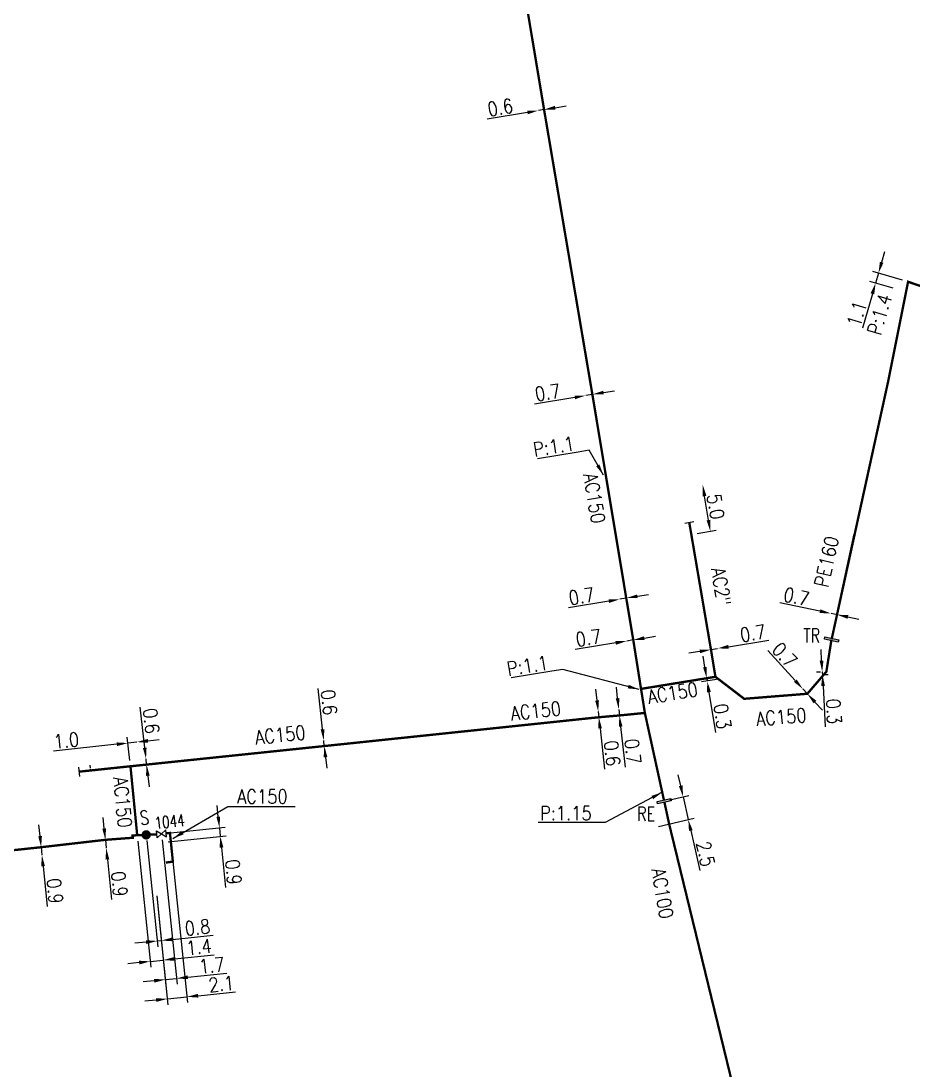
# Model space of a CAD drawing. Header units: millimetres. Extents: x 101000 to 102000, y 121011 to 122007.
# Drawn here: x 101468.6 to 101563.9, y 121578.5 to 121690.6 of the extents above; entities that cross this region are included whole.
import ezdxf
from ezdxf.enums import TextEntityAlignment as Align

# ---------------------------------------------------------------- set-up
doc = ezdxf.new("R2010")
doc.units = ezdxf.units.MM
doc.header["$PDMODE"] = 34
for name, pattern in [('CENTER', [50.8, 31.75, -6.35, 6.35, -6.35]), ('L_25_AP', [2000, 1000, 1000]), ('L_25_PE', [2000, 1000, 1000])]:
    doc.linetypes.add(name, pattern=pattern)
doc.layers.get('0').update_dxf_attribs({"linetype": 'CONTINUOUS'})
doc.layers.get('Defpoints').update_dxf_attribs({"linetype": 'CONTINUOUS'})
for name, color, linetype in [('L_150', 1, 'CONTINUOUS'), ('L_300', 7, 'CONTINUOUS'), ('L_340', 7, 'CONTINUOUS')]:
    doc.layers.add(name, color=color, linetype=linetype)
doc.styles.add('G_ROMANS', font='ROMANS.SHX', dxfattribs={"width": 0.75})
doc.styles.get("Standard").update_dxf_attribs({"font": 'romans.shx', "width": 0.85})
doc.dimstyles.get("Standard").update_dxf_attribs({"dimtxt": 1.5, "dimasz": 1.2, "dimexe": 0.625, "dimexo": 0.625, "dimgap": 0.25, "dimtad": 1, "dimdec": 1, "dimzin": 0, "dimdsep": 46, "dimtxsty": 'Standard', "dimcen": -0.5, "dimadec": 0, "dimazin": 0, "dimtfac": 1, "dimtdec": 1, "dimtmove": 0, "dimatfit": 3, "dimfxl": 0, "dimtolj": 1, "dimtzin": 0, "dimarcsym": 0})

# ---------------------------------------------------------------- blocks, each defined once
blk = doc.blocks.new('*D66')
at = {"layer": 'Defpoints', "color": 0, "linetype": 'Continuous', "transparency": 16777216}
for p in [(101563.35, 121662.71), (101559.88, 121662.57), (101562.35, 121661.85)]:
    blk.add_point(p, dxfattribs=at)
at = {"layer": 'L_150', "color": 0, "linetype": 'Continuous', "lineweight": -2, "transparency": 16777216}
for p, q in [((101560.53, 121664.79), (101560.87, 121665.94)), ((101562.75, 121662.88), (101559.6, 121663.81)), ((101561.75, 121662.03), (101559.28, 121662.75)), ((101560.19, 121663.63), (101559.88, 121662.57)), ((101559.55, 121661.42), (101558.47, 121657.75))]:
    blk.add_line(p, q, dxfattribs=at)
at = {"layer": 'L_150', "color": 0, "linetype": 'Continuous', "transparency": 16777216}
for points in [[(101560.34, 121664.84), (101560.72, 121664.73), (101560.19, 121663.63)], [(101559.35, 121661.48), (101559.74, 121661.37), (101559.88, 121662.57)]]:
    blk.add_solid(points, dxfattribs=at)
at = {"layer": 'L_150', "color": 0, "linetype": 'Continuous', "transparency": 16777216, "insert": (101557.88, 121659.29), "char_height": 1.5, "attachment_point": 5, "rotation": 73.6489}
blk.add_mtext('\\A1;1.1', dxfattribs=at)
blk = doc.blocks.new('*D67')
at = {"layer": 'Defpoints', "color": 0, "linetype": 'Continuous', "transparency": 16777216}
for p in [(101555.12, 121627.26), (101555.76, 121627.13), (101555.76, 121627.13)]:
    blk.add_point(p, dxfattribs=at)
at = {"layer": 'L_150', "color": 0, "linetype": 'Continuous', "lineweight": -2, "transparency": 16777216}
for p, q in [((101553.94, 121627.51), (101549.66, 121628.4)), ((101555.76, 121627.13), (101555.12, 121627.26)), ((101556.93, 121626.89), (101558.1, 121626.64))]:
    blk.add_line(p, q, dxfattribs=at)
at = {"layer": 'L_150', "color": 0, "linetype": 'Continuous', "transparency": 16777216}
for points in [[(101553.98, 121627.7), (101553.9, 121627.31), (101555.12, 121627.26)], [(101556.97, 121627.08), (101556.89, 121626.69), (101555.76, 121627.13)]]:
    blk.add_solid(points, dxfattribs=at)
at = {"layer": 'L_150', "color": 0, "linetype": 'Continuous', "transparency": 16777216, "insert": (101551.42, 121629.06), "char_height": 1.5, "attachment_point": 5, "rotation": 348.234}
blk.add_mtext('\\A1;0.7', dxfattribs=at)
blk = doc.blocks.new('L_340_19')
at = {"linetype": 'Continuous'}
blk.add_hatch(color=0, dxfattribs=at).paths.add_polyline_path([(0.125, 0.75), (-0.125, 0.75), (-0.125, -0.75), (0.125, -0.75)])
at = {"color": 0, "linetype": 'Continuous'}
blk.add_lwpolyline([(-0.125, 0.75), (0.125, 0.75), (0.125, -0.75), (-0.125, -0.75)], close=True, dxfattribs=at)
at = {"color": 0, "linetype": 'Continuous', "width": 0.75}
for tag, height, flags, p in [('TR', 1.5, 8, (0, 3)), ('DEF_LEG', 1.2, 3, (0, -5)), ('DEF_COUP', 1.2, 3, (0, -7.5)), ('DEF_TYPE', 1.2, 3, (0, -10))]:
    blk.add_attdef(tag, text='', height=height, dxfattribs=dict(at, flags=flags)).set_placement(p, align=Align.MIDDLE)
blk = doc.blocks.new('*D200')
at = {"layer": 'Defpoints', "color": 0, "linetype": 'Continuous', "transparency": 16777216}
for p in [(101523.87, 121681.01), (101523.87, 121681.01), (101524.46, 121681.11)]:
    blk.add_point(p, dxfattribs=at)
at = {"layer": 'L_150', "color": 0, "linetype": 'Continuous', "lineweight": -2, "transparency": 16777216}
for p, q in [((101524.36, 121681.73), (101524.36, 121681.73)), ((101522.69, 121680.81), (101518.38, 121680.07)), ((101523.77, 121681.63), (101523.77, 121681.63)), ((101524.46, 121681.11), (101523.87, 121681.01)), ((101525.65, 121681.31), (101526.83, 121681.51))]:
    blk.add_line(p, q, dxfattribs=at)
at = {"layer": 'L_150', "color": 0, "linetype": 'Continuous', "transparency": 16777216}
for points in [[(101522.66, 121681), (101522.72, 121680.61), (101523.87, 121681.01)], [(101525.61, 121681.51), (101525.68, 121681.11), (101524.46, 121681.11)]]:
    blk.add_solid(points, dxfattribs=at)
at = {"layer": 'L_150', "color": 0, "linetype": 'Continuous', "transparency": 16777216, "insert": (101519.78, 121681.33), "char_height": 1.5, "attachment_point": 5, "rotation": 9.6652}
blk.add_mtext('\\A1;0.6', dxfattribs=at)
blk = doc.blocks.new('*D201')
at = {"layer": 'Defpoints', "color": 0, "linetype": 'Continuous', "transparency": 16777216}
for p in [(101528.93, 121650.55), (101528.93, 121650.55), (101529.62, 121650.67)]:
    blk.add_point(p, dxfattribs=at)
at = {"layer": 'L_150', "color": 0, "linetype": 'Continuous', "lineweight": -2, "transparency": 16777216}
for p, q in [((101527.75, 121650.35), (101523.44, 121649.64)), ((101528.83, 121651.17), (101528.83, 121651.17)), ((101529.62, 121650.67), (101528.93, 121650.55)), ((101529.52, 121651.28), (101529.52, 121651.28)), ((101530.81, 121650.86), (101531.99, 121651.06))]:
    blk.add_line(p, q, dxfattribs=at)
at = {"layer": 'L_150', "color": 0, "linetype": 'Continuous', "transparency": 16777216}
for points in [[(101527.72, 121650.55), (101527.78, 121650.16), (101528.93, 121650.55)], [(101530.78, 121651.06), (101530.84, 121650.67), (101529.62, 121650.67)]]:
    blk.add_solid(points, dxfattribs=at)
at = {"layer": 'L_150', "color": 0, "linetype": 'Continuous', "transparency": 16777216, "insert": (101524.84, 121650.88), "char_height": 1.5, "attachment_point": 5, "rotation": 9.4628}
blk.add_mtext('\\A1;0.7', dxfattribs=at)
blk = doc.blocks.new('*D202')
at = {"layer": 'Defpoints', "color": 0, "linetype": 'Continuous', "transparency": 16777216}
for p in [(101532.44, 121617.01), (101532.44, 121617.01), (101532.51, 121616.36)]:
    blk.add_point(p, dxfattribs=at)
at = {"layer": 'L_150', "color": 0, "linetype": 'Continuous', "lineweight": -2, "transparency": 16777216}
for p, q in [((101532.32, 121618.2), (101532.19, 121619.39)), ((101532.44, 121617.01), (101532.51, 121616.36)), ((101532.64, 121615.17), (101533.12, 121610.82))]:
    blk.add_line(p, q, dxfattribs=at)
at = {"layer": 'L_150', "color": 0, "linetype": 'Continuous', "transparency": 16777216}
for points in [[(101532.51, 121618.22), (101532.12, 121618.18), (101532.44, 121617.01)], [(101532.84, 121615.19), (101532.45, 121615.15), (101532.51, 121616.36)]]:
    blk.add_solid(points, dxfattribs=at)
at = {"layer": 'L_150', "color": 0, "linetype": 'Continuous', "transparency": 16777216, "insert": (101533.94, 121612.51), "char_height": 1.5, "attachment_point": 5, "rotation": 276.1876}
blk.add_mtext('\\A1;0.7', dxfattribs=at)
blk = doc.blocks.new('*D203')
at = {"layer": 'Defpoints', "color": 0, "linetype": 'Continuous', "transparency": 16777216}
for p in [(101542.77, 121620.49), (101543.51, 121620.3), (101541.89, 121620.04)]:
    blk.add_point(p, dxfattribs=at)
at = {"layer": 'L_150', "color": 0, "linetype": 'Continuous', "lineweight": -2, "transparency": 16777216}
for p, q in [((101541.65, 121621.52), (101541.45, 121622.7)), ((101542.15, 121620.39), (101541.22, 121620.23)), ((101542.89, 121620.2), (101541.27, 121619.94)), ((101541.84, 121620.34), (101541.89, 121620.04)), ((101542.08, 121618.85), (101542.78, 121614.54))]:
    blk.add_line(p, q, dxfattribs=at)
at = {"layer": 'L_150', "color": 0, "linetype": 'Continuous', "transparency": 16777216}
for points in [[(101541.84, 121621.55), (101541.45, 121621.49), (101541.84, 121620.34)], [(101542.28, 121618.89), (101541.88, 121618.82), (101541.89, 121620.04)]]:
    blk.add_solid(points, dxfattribs=at)
at = {"layer": 'L_150', "color": 0, "linetype": 'Continuous', "transparency": 16777216, "insert": (101543.51, 121616.26), "char_height": 1.5, "attachment_point": 5, "rotation": 279.2148}
blk.add_mtext('\\A1;0.3', dxfattribs=at)
blk = doc.blocks.new('*D204')
at = {"layer": 'Defpoints', "color": 0, "linetype": 'Continuous', "transparency": 16777216}
for p in [(101552.11, 121619.19), (101552.11, 121619.19), (101552.59, 121618.68)]:
    blk.add_point(p, dxfattribs=at)
at = {"layer": 'L_150', "color": 0, "linetype": 'Continuous', "lineweight": -2, "transparency": 16777216}
for p, q in [((101551.3, 121620.08), (101548.35, 121623.3)), ((101552.59, 121618.68), (101552.11, 121619.19)), ((101553.4, 121617.79), (101554.21, 121616.91))]:
    blk.add_line(p, q, dxfattribs=at)
at = {"layer": 'L_150', "color": 0, "linetype": 'Continuous', "transparency": 16777216}
for points in [[(101551.45, 121620.21), (101551.16, 121619.94), (101552.11, 121619.19)], [(101553.55, 121617.93), (101553.25, 121617.66), (101552.59, 121618.68)]]:
    blk.add_solid(points, dxfattribs=at)
at = {"layer": 'L_150', "color": 0, "linetype": 'Continuous', "transparency": 16777216, "insert": (101550.16, 121622.81), "char_height": 1.5, "attachment_point": 5, "rotation": 312.4914}
blk.add_mtext('\\A1;0.7', dxfattribs=at)
blk = doc.blocks.new('*D205')
at = {"layer": 'Defpoints', "color": 0, "linetype": 'Continuous', "transparency": 16777216}
for p in [(101542.98, 121623.52), (101542.98, 121623.52), (101542.29, 121623.4)]:
    blk.add_point(p, dxfattribs=at)
at = {"layer": 'L_150', "color": 0, "linetype": 'Continuous', "lineweight": -2, "transparency": 16777216}
for p, q in [((101542.29, 121623.4), (101542.98, 121623.52)), ((101544.17, 121623.71), (101548.48, 121624.41)), ((101541.11, 121623.21), (101539.92, 121623.02))]:
    blk.add_line(p, q, dxfattribs=at)
at = {"layer": 'L_150', "color": 0, "linetype": 'Continuous', "transparency": 16777216}
for points in [[(101541.08, 121623.41), (101541.14, 121623.01), (101542.29, 121623.4)], [(101544.14, 121623.91), (101544.2, 121623.51), (101542.98, 121623.52)]]:
    blk.add_solid(points, dxfattribs=at)
at = {"layer": 'L_150', "color": 0, "linetype": 'Continuous', "transparency": 16777216, "insert": (101546.76, 121625.14), "char_height": 1.5, "attachment_point": 5, "rotation": 9.2148}
blk.add_mtext('\\A1;0.7', dxfattribs=at)
blk = doc.blocks.new('*D206')
at = {"layer": 'Defpoints', "color": 0, "linetype": 'Continuous', "transparency": 16777216}
for p in [(101541.42, 121640.99), (101541.42, 121640.99), (101540.19, 121635.72)]:
    blk.add_point(p, dxfattribs=at)
at = {"layer": 'L_340', "color": 0, "linetype": 'Continuous', "lineweight": -2, "transparency": 16777216}
for p, q in [((101540.8, 121640.89), (101540.8, 121640.89)), ((101542.03, 121637.23), (101541.61, 121639.8)), ((101540.8, 121635.82), (101542.84, 121636.15))]:
    blk.add_line(p, q, dxfattribs=at)
at = {"layer": 'L_340', "color": 0, "linetype": 'Continuous', "transparency": 16777216}
for points in [[(101541.81, 121639.84), (101541.41, 121639.77), (101541.42, 121640.99)], [(101542.22, 121637.27), (101541.83, 121637.2), (101542.22, 121636.05)]]:
    blk.add_solid(points, dxfattribs=at)
at = {"layer": 'L_340', "color": 0, "linetype": 'Continuous', "transparency": 16777216, "insert": (101542.8, 121638.68), "char_height": 1.5, "attachment_point": 5, "rotation": 279.2283}
blk.add_mtext('\\A1;5.0', dxfattribs=at)
blk = doc.blocks.new('L_340_07')
at = {"color": 0, "linetype": 'Continuous', "const_width": 0.25, "flags": 128}
blk.add_lwpolyline([(0, 0), (1.25, 0)], dxfattribs=at)
at = {"color": 0, "linetype": 'Continuous', "flags": 128}
blk.add_lwpolyline([(1.25, -0.5), (1.25, 0.5)], dxfattribs=at)
at = {"color": 0, "linetype": 'Continuous', "style": 'G_ROMANS', "width": 0.75, "flags": 3}
for tag, p in [('DEF_LEG', (0.72, -3.47)), ('DEF_COUP', (0.72, -5.97)), ('DEF_TYPE', (0.72, -8.47))]:
    blk.add_attdef(tag, text='', height=1.2, dxfattribs=at).set_placement(p, align=Align.MIDDLE)
blk = doc.blocks.new('*D207')
at = {"layer": 'Defpoints', "color": 0, "linetype": 'Continuous', "transparency": 16777216}
for p in [(101532.55, 121628.78), (101532.55, 121628.78), (101533.24, 121628.9)]:
    blk.add_point(p, dxfattribs=at)
at = {"layer": 'L_150', "color": 0, "linetype": 'Continuous', "lineweight": -2, "transparency": 16777216}
for p, q in [((101534.43, 121629.1), (101535.61, 121629.29)), ((101531.37, 121628.58), (101527.06, 121627.86)), ((101533.24, 121628.9), (101532.55, 121628.78))]:
    blk.add_line(p, q, dxfattribs=at)
at = {"layer": 'L_150', "color": 0, "linetype": 'Continuous', "transparency": 16777216}
for points in [[(101534.39, 121629.29), (101534.46, 121628.9), (101533.24, 121628.9)], [(101531.34, 121628.78), (101531.4, 121628.38), (101532.55, 121628.78)]]:
    blk.add_solid(points, dxfattribs=at)
at = {"layer": 'L_150', "color": 0, "linetype": 'Continuous', "transparency": 16777216, "insert": (101528.46, 121629.11), "char_height": 1.5, "attachment_point": 5, "rotation": 9.5454}
blk.add_mtext('\\A1;0.7', dxfattribs=at)
blk = doc.blocks.new('*D208')
at = {"layer": 'Defpoints', "color": 0, "linetype": 'Continuous', "transparency": 16777216}
for p in [(101537.29, 121607.21), (101536.07, 121604.38), (101539.87, 121605.23)]:
    blk.add_point(p, dxfattribs=at)
at = {"layer": 'L_340', "color": 0, "linetype": 'Continuous', "lineweight": -2, "transparency": 16777216}
for p, q in [((101539.06, 121608.84), (101538.8, 121610.01)), ((101537.9, 121607.35), (101539.93, 121607.81)), ((101539.32, 121607.67), (101539.87, 121605.23)), ((101536.68, 121604.51), (101540.48, 121605.37)), ((101540.14, 121604.06), (101541.1, 121599.8))]:
    blk.add_line(p, q, dxfattribs=at)
at = {"layer": 'L_340', "color": 0, "linetype": 'Continuous', "transparency": 16777216}
for points in [[(101539.25, 121608.89), (101538.86, 121608.8), (101539.32, 121607.67)], [(101540.33, 121604.1), (101539.94, 121604.02), (101539.87, 121605.23)]]:
    blk.add_solid(points, dxfattribs=at)
at = {"layer": 'L_340', "color": 0, "linetype": 'Continuous', "transparency": 16777216, "insert": (101541.72, 121601.56), "char_height": 1.5, "attachment_point": 5, "rotation": 282.6855}
blk.add_mtext('\\A1;2.5', dxfattribs=at)
blk = doc.blocks.new('L_340_20')
at = {"linetype": 'Continuous'}
blk.add_hatch(color=0, dxfattribs=at).paths.add_polyline_path([(0.125, 0.75), (-0.125, 0.75), (-0.125, -0.75), (0.125, -0.75)])
at = {"color": 0, "linetype": 'Continuous'}
blk.add_lwpolyline([(-0.125, 0.75), (0.125, 0.75), (0.125, -0.75), (-0.125, -0.75)], close=True, dxfattribs=at)
at = {"color": 0, "linetype": 'Continuous', "width": 0.75}
for tag, height, flags, p in [('RE', 1.5, 8, (0, 3)), ('DEF_LEG', 1.2, 3, (0, -5)), ('DEF_COUP', 1.2, 3, (0, -7.5)), ('DEF_TYPE', 1.2, 3, (0, -10))]:
    blk.add_attdef(tag, text='', height=height, dxfattribs=dict(at, flags=flags)).set_placement(p, align=Align.MIDDLE)
blk = doc.blocks.new('*D230')
at = {"layer": 'Defpoints', "color": 0, "linetype": 'Continuous', "transparency": 16777216}
for p in [(101530.25, 121616.77), (101530.25, 121616.77), (101530.31, 121616.17)]:
    blk.add_point(p, dxfattribs=at)
at = {"layer": 'L_150', "color": 0, "linetype": 'Continuous', "lineweight": -2, "transparency": 16777216}
for p, q in [((101530.12, 121617.96), (101529.99, 121619.16)), ((101530.25, 121616.77), (101530.31, 121616.17)), ((101530.44, 121614.98), (101530.91, 121610.63))]:
    blk.add_line(p, q, dxfattribs=at)
at = {"layer": 'L_150', "color": 0, "linetype": 'Continuous', "transparency": 16777216}
for points in [[(101530.32, 121617.98), (101529.92, 121617.94), (101530.25, 121616.77)], [(101530.64, 121615), (101530.24, 121614.96), (101530.31, 121616.17)]]:
    blk.add_solid(points, dxfattribs=at)
at = {"layer": 'L_150', "color": 0, "linetype": 'Continuous', "transparency": 16777216, "insert": (101531.74, 121612.32), "char_height": 1.5, "attachment_point": 5, "rotation": 276.1876}
blk.add_mtext('\\A1;0.6', dxfattribs=at)
blk = doc.blocks.new('*D231')
at = {"layer": 'Defpoints', "color": 0, "linetype": 'Continuous', "transparency": 16777216}
for p in [(101500.92, 121613.69), (101500.92, 121613.69), (101500.98, 121613.09)]:
    blk.add_point(p, dxfattribs=at)
at = {"layer": 'L_150', "color": 0, "linetype": 'Continuous', "lineweight": -2, "transparency": 16777216}
for p, q in [((101500.79, 121614.88), (101500.33, 121619.23)), ((101500.98, 121613.09), (101500.92, 121613.69)), ((101501.11, 121611.9), (101501.24, 121610.71))]:
    blk.add_line(p, q, dxfattribs=at)
at = {"layer": 'L_150', "color": 0, "linetype": 'Continuous', "transparency": 16777216}
for points in [[(101500.99, 121614.9), (101500.59, 121614.86), (101500.92, 121613.69)], [(101501.31, 121611.92), (101500.91, 121611.88), (101500.98, 121613.09)]]:
    blk.add_solid(points, dxfattribs=at)
at = {"layer": 'L_150', "color": 0, "linetype": 'Continuous', "transparency": 16777216, "insert": (101501.49, 121617.76), "char_height": 1.5, "attachment_point": 5, "rotation": 276.0857}
blk.add_mtext('\\A1;0.6', dxfattribs=at)
blk = doc.blocks.new('*D232')
at = {"layer": 'Defpoints', "color": 0, "linetype": 'Continuous', "transparency": 16777216}
for p in [(101480.94, 121613.52), (101480.94, 121613.52), (101480.27, 121610.93)]:
    blk.add_point(p, dxfattribs=at)
at = {"layer": 'L_150', "color": 0, "linetype": 'Continuous', "lineweight": -2, "transparency": 16777216}
for p, q in [((101480.21, 121611.55), (101479.93, 121614.03)), ((101480.94, 121613.52), (101480, 121613.41)), ((101482.14, 121613.65), (101483.33, 121613.78)), ((101478.81, 121613.28), (101472.03, 121612.54)), ((101481.01, 121612.9), (101481.01, 121612.9))]:
    blk.add_line(p, q, dxfattribs=at)
at = {"layer": 'L_150', "color": 0, "linetype": 'Continuous', "transparency": 16777216}
for points in [[(101478.79, 121613.48), (101478.83, 121613.08), (101480, 121613.41)], [(101482.12, 121613.85), (101482.16, 121613.45), (101480.94, 121613.52)]]:
    blk.add_solid(points, dxfattribs=at)
at = {"layer": 'L_150', "color": 0, "linetype": 'Continuous', "transparency": 16777216, "insert": (101473.41, 121613.69), "char_height": 1.5, "attachment_point": 5, "rotation": 6.2734}
blk.add_mtext('\\A1;1.0', dxfattribs=at)
blk = doc.blocks.new('*D233')
at = {"layer": 'Defpoints', "color": 0, "linetype": 'Continuous', "transparency": 16777216}
for p in [(101481.93, 121611.71), (101481.93, 121611.71), (101480.27, 121610.93)]:
    blk.add_point(p, dxfattribs=at)
at = {"layer": 'L_150', "color": 0, "linetype": 'Continuous', "lineweight": -2, "transparency": 16777216}
for p, q in [((101481.8, 121612.9), (101481.32, 121617.25)), ((101480.9, 121610.99), (101482.61, 121611.18)), ((101481.31, 121611.64), (101481.31, 121611.64)), ((101481.99, 121611.12), (101481.93, 121611.71)), ((101482.12, 121609.92), (101482.26, 121608.73))]:
    blk.add_line(p, q, dxfattribs=at)
at = {"layer": 'L_150', "color": 0, "linetype": 'Continuous', "transparency": 16777216}
for points in [[(101481.99, 121612.93), (101481.6, 121612.88), (101481.93, 121611.71)], [(101482.32, 121609.94), (101481.93, 121609.9), (101481.99, 121611.12)]]:
    blk.add_solid(points, dxfattribs=at)
at = {"layer": 'L_150', "color": 0, "linetype": 'Continuous', "transparency": 16777216, "insert": (101482.49, 121615.78), "char_height": 1.5, "attachment_point": 5, "rotation": 276.2734}
blk.add_mtext('\\A1;0.6', dxfattribs=at)
blk = doc.blocks.new('*D234')
at = {"layer": 'Defpoints', "color": 0, "linetype": 'Continuous', "transparency": 16777216}
for p in [(101480.99, 121603.56), (101483.01, 121597.7), (101483.78, 121590.22)]:
    blk.add_point(p, dxfattribs=at)
at = {"layer": 'L_150', "color": 0, "linetype": 'Continuous', "lineweight": -2, "transparency": 16777216}
for p, q in [((101481.06, 121602.93), (101482.45, 121589.45)), ((101483.07, 121597.08), (101483.85, 121589.6)), ((101481.2, 121589.95), (101480, 121589.83)), ((101482.39, 121590.08), (101483.78, 121590.22)), ((101484.97, 121590.34), (101489.2, 121590.78))]:
    blk.add_line(p, q, dxfattribs=at)
at = {"layer": 'L_150', "color": 0, "linetype": 'Continuous', "transparency": 16777216}
for points in [[(101481.17, 121590.15), (101481.22, 121589.75), (101482.39, 121590.08)], [(101484.95, 121590.54), (101484.99, 121590.14), (101483.78, 121590.22)]]:
    blk.add_solid(points, dxfattribs=at)
at = {"layer": 'L_150', "color": 0, "linetype": 'Continuous', "transparency": 16777216, "insert": (101487.58, 121591.62), "char_height": 1.5, "attachment_point": 5, "rotation": 5.9137}
blk.add_mtext('\\A1;1.4', dxfattribs=at)
blk = doc.blocks.new('*D235')
at = {"layer": 'Defpoints', "color": 0, "linetype": 'Continuous', "transparency": 16777216}
for p in [(101477.59, 121603.07), (101477.68, 121602.18), (101477.68, 121602.18)]:
    blk.add_point(p, dxfattribs=at)
at = {"layer": 'L_150', "color": 0, "linetype": 'Continuous', "lineweight": -2, "transparency": 16777216}
for p, q in [((101477.46, 121604.27), (101477.34, 121605.46)), ((101477.59, 121603.07), (101477.68, 121602.18)), ((101477.8, 121600.98), (101478.25, 121596.7))]:
    blk.add_line(p, q, dxfattribs=at)
at = {"layer": 'L_150', "color": 0, "linetype": 'Continuous', "transparency": 16777216}
for points in [[(101477.66, 121604.29), (101477.26, 121604.25), (101477.59, 121603.07)], [(101478, 121601), (101477.6, 121600.96), (101477.68, 121602.18)]]:
    blk.add_solid(points, dxfattribs=at)
at = {"layer": 'L_150', "color": 0, "linetype": 'Continuous', "transparency": 16777216, "insert": (101479.08, 121598.35), "char_height": 1.5, "attachment_point": 5, "rotation": 275.9137}
blk.add_mtext('\\A1;0.9', dxfattribs=at)
blk = doc.blocks.new('*D236')
at = {"layer": 'Defpoints', "color": 0, "linetype": 'Continuous', "transparency": 16777216}
for p in [(101533.29, 121624.31), (101533.29, 121624.31), (101533.99, 121624.43)]:
    blk.add_point(p, dxfattribs=at)
at = {"layer": 'L_150', "color": 0, "linetype": 'Continuous', "lineweight": -2, "transparency": 16777216}
for p, q in [((101535.17, 121624.62), (101536.35, 121624.82)), ((101532.11, 121624.12), (101527.8, 121623.41)), ((101533.99, 121624.43), (101533.29, 121624.31))]:
    blk.add_line(p, q, dxfattribs=at)
at = {"layer": 'L_150', "color": 0, "linetype": 'Continuous', "transparency": 16777216}
for points in [[(101535.14, 121624.82), (101535.2, 121624.42), (101533.99, 121624.43)], [(101532.08, 121624.32), (101532.14, 121623.92), (101533.29, 121624.31)]]:
    blk.add_solid(points, dxfattribs=at)
at = {"layer": 'L_150', "color": 0, "linetype": 'Continuous', "transparency": 16777216, "insert": (101529.2, 121624.65), "char_height": 1.5, "attachment_point": 5, "rotation": 9.3321}
blk.add_mtext('\\A1;0.7', dxfattribs=at)
blk = doc.blocks.new('*D237')
at = {"layer": 'Defpoints', "color": 0, "linetype": 'Continuous', "transparency": 16777216}
for p in [(101481.95, 121603.6), (101483.01, 121597.7), (101483.56, 121592.31)]:
    blk.add_point(p, dxfattribs=at)
at = {"layer": 'L_300', "color": 0, "linetype": 'Continuous', "lineweight": -2, "transparency": 16777216}
for p, q in [((101482.02, 121602.98), (101483.19, 121591.64)), ((101483.07, 121597.08), (101483.63, 121591.69)), ((101481.93, 121592.14), (101480.74, 121592.02)), ((101483.13, 121592.26), (101483.56, 121592.31)), ((101484.76, 121592.43), (101489.11, 121592.88))]:
    blk.add_line(p, q, dxfattribs=at)
at = {"layer": 'L_300', "color": 0, "linetype": 'Continuous', "transparency": 16777216}
for points in [[(101481.91, 121592.34), (101481.95, 121591.94), (101483.13, 121592.26)], [(101484.74, 121592.63), (101484.78, 121592.23), (101483.56, 121592.31)]]:
    blk.add_solid(points, dxfattribs=at)
at = {"layer": 'L_300', "color": 0, "linetype": 'Continuous', "transparency": 16777216, "insert": (101487.43, 121593.71), "char_height": 1.5, "attachment_point": 5, "rotation": 5.9137}
blk.add_mtext('\\A1;0.8', dxfattribs=at)
blk = doc.blocks.new('*D238')
at = {"layer": 'Defpoints', "color": 0, "linetype": 'Continuous', "transparency": 16777216}
for p in [(101484.49, 121603.8), (101483.01, 121597.7), (101484.21, 121586.07)]:
    blk.add_point(p, dxfattribs=at)
at = {"layer": 'L_150', "color": 0, "linetype": 'Continuous', "lineweight": -2, "transparency": 16777216}
for p, q in [((101484.55, 121603.17), (101486.36, 121585.67)), ((101483.07, 121597.08), (101484.27, 121585.45)), ((101487.49, 121586.41), (101491.48, 121586.82)), ((101483.02, 121585.95), (101481.82, 121585.82)), ((101484.21, 121586.07), (101486.3, 121586.29))]:
    blk.add_line(p, q, dxfattribs=at)
at = {"layer": 'L_150', "color": 0, "linetype": 'Continuous', "transparency": 16777216}
for points in [[(101487.47, 121586.61), (101487.51, 121586.21), (101486.3, 121586.29)], [(101483, 121586.15), (101483.04, 121585.75), (101484.21, 121586.07)]]:
    blk.add_solid(points, dxfattribs=at)
at = {"layer": 'L_150', "color": 0, "linetype": 'Continuous', "transparency": 16777216, "insert": (101489.98, 121587.67), "char_height": 1.5, "attachment_point": 5, "rotation": 5.9137}
blk.add_mtext('\\A1;2.1', dxfattribs=at)
blk = doc.blocks.new('*D239')
at = {"layer": 'Defpoints', "color": 0, "linetype": 'Continuous', "transparency": 16777216}
for p in [(101483.59, 121603.7), (101483.01, 121597.7), (101484, 121588.13)]:
    blk.add_point(p, dxfattribs=at)
at = {"layer": 'L_300', "color": 0, "linetype": 'Continuous', "lineweight": -2, "transparency": 16777216}
for p, q in [((101483.66, 121603.08), (101485.26, 121587.64)), ((101483.07, 121597.08), (101484.06, 121587.51)), ((101486.39, 121588.38), (101490.55, 121588.81)), ((101482.8, 121588.01), (101481.61, 121587.89)), ((101484, 121588.13), (101485.19, 121588.26))]:
    blk.add_line(p, q, dxfattribs=at)
at = {"layer": 'L_300', "color": 0, "linetype": 'Continuous', "transparency": 16777216}
for points in [[(101482.78, 121588.21), (101482.82, 121587.81), (101484, 121588.13)], [(101486.37, 121588.58), (101486.41, 121588.18), (101485.19, 121588.26)]]:
    blk.add_solid(points, dxfattribs=at)
at = {"layer": 'L_300', "color": 0, "linetype": 'Continuous', "transparency": 16777216, "insert": (101488.96, 121589.65), "char_height": 1.5, "attachment_point": 5, "rotation": 5.9137}
blk.add_mtext('\\A1;1.7', dxfattribs=at)
blk = doc.blocks.new('L_300_03')
at = {"color": 0, "linetype": 'Continuous', "flags": 128}
blk.add_lwpolyline([(-1, 0.75), (1, -0.75), (1, 0.75), (-1, -0.75), (-1, 0.75)], dxfattribs=at)
at = {"color": 0, "linetype": 'Continuous', "width": 0.75}
blk.add_attdef('NUM', text='', height=1.5, dxfattribs=at).set_placement((0, 2.1), align=Align.MIDDLE_CENTER)
at = {"color": 0, "linetype": 'Continuous', "width": 0.75, "flags": 3}
for tag, p in [('DEF_LEG', (0, -5)), ('DEF_COUP', (0, -7.5)), ('DEF_TYPE', (0, -10))]:
    blk.add_attdef(tag, text='', height=1.2, dxfattribs=at).set_placement(p, align=Align.MIDDLE)
blk = doc.blocks.new('*D240')
at = {"layer": 'Defpoints', "color": 0, "linetype": 'Continuous', "transparency": 16777216}
for p in [(101483.59, 121603.7), (101489.87, 121603.45), (101483.69, 121602.81)]:
    blk.add_point(p, dxfattribs=at)
at = {"layer": 'L_300', "color": 0, "linetype": 'Continuous', "lineweight": -2, "transparency": 16777216}
for p, q in [((101489.65, 121605.54), (101489.53, 121606.73)), ((101484.21, 121603.77), (101490.4, 121604.41)), ((101484.31, 121602.87), (101490.49, 121603.51)), ((101489.78, 121604.34), (101489.87, 121603.45)), ((101489.99, 121602.26), (101490.44, 121597.97))]:
    blk.add_line(p, q, dxfattribs=at)
at = {"layer": 'L_300', "color": 0, "linetype": 'Continuous', "transparency": 16777216}
for points in [[(101489.85, 121605.56), (101489.45, 121605.52), (101489.78, 121604.34)], [(101490.19, 121602.28), (101489.79, 121602.23), (101489.87, 121603.45)]]:
    blk.add_solid(points, dxfattribs=at)
at = {"layer": 'L_300', "color": 0, "linetype": 'Continuous', "transparency": 16777216, "insert": (101491.27, 121599.62), "char_height": 1.5, "attachment_point": 5, "rotation": 275.9137}
blk.add_mtext('\\A1;0.9', dxfattribs=at)
blk = doc.blocks.new('L_300_11')
at = {"color": 0, "linetype": 'Continuous', "const_width": 0.497, "flags": 128}
blk.add_lwpolyline([(-0.25, 0, 1), (0.25, 0, 1)], format="xyb", close=True, dxfattribs=at)
at = {"color": 0, "linetype": 'Continuous', "style": 'G_ROMANS', "width": 0.75}
blk.add_text('S', height=1.5, dxfattribs=at).set_placement((0, 1.85), align=Align.MIDDLE)
at = {"color": 0, "linetype": 'Continuous', "width": 0.75, "flags": 3}
for tag, p in [('DEF_LEG', (0, -5)), ('DEF_COUP', (0, -7.5)), ('DEF_TYPE', (0, -10))]:
    blk.add_attdef(tag, text='', height=1.2, dxfattribs=at).set_placement(p, align=Align.MIDDLE)
blk = doc.blocks.new('*D246')
at = {"layer": 'Defpoints', "color": 0, "linetype": 'Continuous', "transparency": 16777216}
for p in [(101470.73, 121602.28), (101470.81, 121601.43), (101470.81, 121601.43)]:
    blk.add_point(p, dxfattribs=at)
at = {"layer": 'L_150', "color": 0, "linetype": 'Continuous', "lineweight": -2, "transparency": 16777216}
for p, q in [((101470.61, 121603.47), (101470.49, 121604.67)), ((101470.73, 121602.28), (101470.81, 121601.43)), ((101470.93, 121600.24), (101471.36, 121595.95))]:
    blk.add_line(p, q, dxfattribs=at)
at = {"layer": 'L_150', "color": 0, "linetype": 'Continuous', "transparency": 16777216}
for points in [[(101470.81, 121603.49), (101470.41, 121603.45), (101470.73, 121602.28)], [(101471.13, 121600.26), (101470.73, 121600.22), (101470.81, 121601.43)]]:
    blk.add_solid(points, dxfattribs=at)
at = {"layer": 'L_150', "color": 0, "linetype": 'Continuous', "transparency": 16777216, "insert": (101472.2, 121597.6), "char_height": 1.5, "attachment_point": 5, "rotation": 275.7062}
blk.add_mtext('\\A1;0.9', dxfattribs=at)
blk = doc.blocks.new('*D428')
at = {"layer": 'Defpoints', "color": 0, "linetype": 'Continuous', "transparency": 16777216}
for p in [(101553.75, 121620.69), (101554.2, 121620.71), (101554.62, 121621.04)]:
    blk.add_point(p, dxfattribs=at)
at = {"layer": 'L_150', "color": 0, "linetype": 'Continuous', "lineweight": -2, "transparency": 16777216}
for p, q in [((101554.11, 121622.21), (101554.05, 121623.41)), ((101554, 121621), (101553.56, 121620.98)), ((101554.18, 121621.01), (101554.2, 121620.71)), ((101554.37, 121620.72), (101554.82, 121620.75)), ((101554.27, 121619.52), (101554.51, 121615.15))]:
    blk.add_line(p, q, dxfattribs=at)
at = {"layer": 'L_150', "color": 0, "linetype": 'Continuous', "transparency": 16777216}
for points in [[(101554.31, 121622.22), (101553.91, 121622.2), (101554.18, 121621.01)], [(101554.47, 121619.53), (101554.07, 121619.5), (101554.2, 121620.71)]]:
    blk.add_solid(points, dxfattribs=at)
at = {"layer": 'L_150', "color": 0, "linetype": 'Continuous', "transparency": 16777216, "insert": (101555.42, 121616.79), "char_height": 1.5, "attachment_point": 5, "rotation": 273.206}
blk.add_mtext('\\A1;0.3', dxfattribs=at)

msp = doc.modelspace()

# ---------------------------------------------------------------- linework, layer by layer
at = {"layer": 'L_150', "linetype": 'L_25_AP', "const_width": 0.25, "flags": 128}
for points in [[(101500.23, 122000), (101497.84, 121980.96), (101495.62, 121963.74), (101495.62, 121963.74), (101493.14, 121943.74), (101490.07, 121919.1), (101488.68, 121904.1), (101488.84, 121896.76), (101490.06, 121887.61), (101491.56, 121878.81), (101495.14, 121856.92), (101496.01, 121851.9), (101497.08, 121845.76), (101497.43, 121843.68), (101497.84, 121841.21), (101501.72, 121817.65), (101503.57, 121806.38), (101505.35, 121795.6), (101505.95, 121791.99), (101507.46, 121782.85), (101511.66, 121757.54), (101518.58, 121716.34), (101524.46, 121681.11), (101529.62, 121650.67), (101533.24, 121628.9), (101533.99, 121624.43), (101534.82, 121619.2), (101535.23, 121616.63), (101537.26, 121607.34)], [(101542.77, 121620.49), (101534.82, 121619.2)], [(101476, 121610.48), (101480.27, 121610.93), (101500.98, 121613.09), (101530.31, 121616.17), (101532.51, 121616.36), (101535.23, 121616.63)], [(101480.99, 121603.56), (101480.27, 121610.93)], [(101537.32, 121607.09), (101537.82, 121604.77), (101547.24, 121566.07), (101551.21, 121548.79), (101555.58, 121531.31), (101558.34, 121513.29), (101558.66, 121508.83), (101557.23, 121504.99), (101554.4, 121502.95), (101548.54, 121501.29), (101541.17, 121501.16), (101540.18, 121501.35), (101538.91, 121501.84)], [(101433.95, 121598.42), (101435.15, 121598.54), (101438.57, 121598.89), (101441, 121599.14), (101447.11, 121599.76), (101470.73, 121602.28), (101477.59, 121603.07), (101480.52, 121603.29), (101480.49, 121603.53), (101480.99, 121603.56), (101483.1, 121603.65)], [(101484.06, 121600.64), (101484.8, 121600.74), (101484.49, 121603.8), (101484.09, 121603.76)]]:
    msp.add_lwpolyline(points, dxfattribs=at)
at = {"layer": 'L_150', "linetype": 'L_25_PE', "const_width": 0.25, "flags": 128}
msp.add_lwpolyline([(101555.18, 121624.48), (101555.76, 121627.13), (101557.62, 121635.72), (101555.76, 121627.13), (101555.76, 121627.13), (101555.76, 121627.13), (101555.76, 121627.13), (101561.22, 121652.05), (101561.22, 121652.05), (101563.35, 121662.71), (101570.67, 121660.18), (101587.11, 121702.07), (101580.83, 121704.59), (101587.55, 121721.97), (101591.31, 121731.51), (101592.53, 121734.95), (101599.45, 121752.24)], dxfattribs=at)
at = {"layer": 'L_150', "linetype": 'L_25_AP', "flags": 128}
msp.add_lwpolyline([(101554.62, 121621.04, 0.25, 0.25, 0), (101555.15, 121624.36, 0.25, 0.25, 0), (101554.62, 121621.04, 0.25, 0.25, 0), (101554.62, 121621.04, 0.25, 0.25, 0), (101552.59, 121618.68, 0.25, 0.25, 0), (101545.84, 121618.14, 0.25, 0.25, 0), (101542.77, 121620.49, 0.25, 0.25, 0), (101542.29, 121623.4, 0.25, 0.25, 0), (101540.19, 121635.72, 0, 0, 0)], format="xyseb", dxfattribs=at)
at = {"layer": 'L_340', "linetype": 'CENTER', "ltscale": 0.01}
msp.add_line((101475.94, 121611.05), (101476, 121610.48), dxfattribs=at)

# ---------------------------------------------------------------- block references
at = {"layer": 'L_300', "rotation": 6.137890720727196}
msp.add_blockref('L_300_11', (101481.95, 121603.6), dxfattribs=at)
at = {"layer": 'L_300'}
ref = msp.add_blockref('L_300_03', (101483.59, 121603.7), dxfattribs=dict(at, xscale=0.4999999999999999, yscale=0.4999999999999999, zscale=0.4999999999999999, rotation=5.91365472156599))
ref.add_attrib('NUM', '1044', dxfattribs={"layer": '0', "color": 0, "linetype": 'Continuous', "height": 1.25, "rotation": 6.0186, "width": 0.75}).set_placement((101484.45, 121605.02), align=Align.MIDDLE_CENTER)
at = {"layer": 'L_340'}
for p, rotation in [((101540.19, 121635.72), 99.70334664199638), ((101476, 121610.48), 185.9721618148652)]:
    msp.add_blockref('L_340_07', p, dxfattribs=dict(at, rotation=rotation))
ref = msp.add_blockref('L_340_19', (101555.18, 121624.48), dxfattribs=dict(at, rotation=78.23398725649255))
ref.add_attrib('TR', 'TR', dxfattribs={"layer": '0', "color": 0, "linetype": 'Continuous', "height": 1.5, "width": 0.75, "flags": 8}).set_placement((101553.05, 121624.9), align=Align.MIDDLE)
ref = msp.add_blockref('L_340_20', (101537.29, 121607.21), dxfattribs=dict(at, rotation=282.3280394899446))
ref.add_attrib('RE', 'RE', dxfattribs={"layer": '0', "color": 0, "linetype": 'Continuous', "height": 1.5, "width": 0.75, "flags": 8}).set_placement((101535.36, 121605.84), align=Align.MIDDLE)

# ---------------------------------------------------------------- texts
at = {"layer": 'L_150', "linetype": 'Continuous', "width": 0.85}
for s, rotation, p in [('AC150', 279.7033, (101528.64, 121642.11)), ('AC2"', 279.7033, (101542.29, 121632.02)), ('AC150', 9.2148, (101535.65, 121617.59)), ('AC150', 6.0514, (101520.96, 121615.82)), ('AC150', 4.5679, (101547.16, 121615.23)), ('AC150', 6.0514, (101493.66, 121613.25)), ('AC150', 275.5689, (101478.43, 121609.7)), ('AC100', 279.7033, (101535.92, 121599.88))]:
    msp.add_text(s, height=1.5, rotation=rotation, dxfattribs=at).set_placement(p)
at = {"layer": 'L_150', "linetype": 'Continuous', "char_height": 1.5}
for s, insert, attachment_point, rotation in [('P:1.4', (101560.41, 121656.9), 7, 73.6489), ('P:1.1', (101527.8, 121644.72), 9, 9.3218), ('PE160', (101555.99, 121635.3), 9, 77.2619), ('P:1.1', (101524.99, 121621.29), 9, 9.4589)]:
    msp.add_mtext(s, dxfattribs=dict(at, insert=insert, attachment_point=attachment_point, rotation=rotation))
for s, insert, attachment_point in [('\\A1;AC150', (101491.66, 121608.45), 1), ('P:1.15', (101529.55, 121605.16), 9)]:
    msp.add_mtext(s, dxfattribs=dict(at, insert=insert, attachment_point=attachment_point))

# ---------------------------------------------------------------- dimensions: what is measured, and where the dimension line sits
at = {"layer": 'L_150', "linetype": 'Continuous'}
for base, p1, p2, angle, picture, middle in [((101523.87, 121681.01), (101524.46, 121681.11), (101523.87, 121681.01), 9.6652, '*D200', (101519.94, 121680.34)), ((101559.88, 121662.57), (101563.35, 121662.71), (101562.35, 121661.85), 253.6489, '*D66', (101558.84, 121659.01)), ((101528.93, 121650.55), (101529.62, 121650.67), (101528.93, 121650.55), 9.4628, '*D201', (101525, 121649.9)), ((101532.55, 121628.78), (101533.24, 121628.9), (101532.55, 121628.78), 9.5454, '*D207', (101528.62, 121628.12)), ((101555.76, 121627.13), (101555.12, 121627.26), (101555.76, 121627.13), 348.234, '*D67', (101551.22, 121628.08)), ((101533.29, 121624.31), (101533.99, 121624.43), (101533.29, 121624.31), 9.3321, '*D236', (101529.36, 121623.67)), ((101542.98, 121623.52), (101542.29, 121623.4), (101542.98, 121623.52), 189.2148, '*D205', (101546.92, 121624.15)), ((101552.11, 121619.19), (101552.59, 121618.68), (101552.11, 121619.19), 312.4914, '*D204', (101549.42, 121622.13)), ((101554.2, 121620.71), (101554.62, 121621.04), (101553.75, 121620.69), 93.206, '*D428', (101554.42, 121616.73)), ((101541.89, 121620.04), (101542.77, 121620.49), (101543.51, 121620.3), 99.2148, '*D203', (101542.53, 121616.1)), ((101500.92, 121613.69), (101500.98, 121613.09), (101500.92, 121613.69), 276.0857, '*D231', (101500.5, 121617.65)), ((101530.25, 121616.77), (101530.31, 121616.17), (101530.25, 121616.77), 276.1876, '*D230', (101530.74, 121612.21)), ((101532.4449, 121617.0073), (101532.515, 121616.3611), (101532.4449, 121617.0073), 276.1876, '*D202', (101532.9446, 121612.3986)), ((101481.93, 121611.71), (101480.27, 121610.93), (101481.93, 121611.71), 276.2734, '*D233', (101481.49, 121615.67)), ((101480.94, 121613.52), (101480.27, 121610.93), (101480.94, 121613.52), 186.2734, '*D232', (101473.52, 121612.7)), ((101470.81, 121601.43), (101470.73, 121602.28), (101470.81, 121601.43), 95.7062, '*D246', (101471.2, 121597.5)), ((101477.68, 121602.18), (101477.59, 121603.07), (101477.68, 121602.18), 95.9137, '*D235', (101478.09, 121598.24)), ((101483.78, 121590.22), (101480.99, 121603.56), (101483.01, 121597.7), 185.9137, '*D234', (101487.68, 121590.62)), ((101484.21, 121586.07), (101484.49, 121603.8), (101483.01, 121597.7), 5.9137, '*D238', (101490.08, 121586.68))]:
    dim = msp.add_linear_dim(base=base, p1=p1, p2=p2, angle=angle, dimstyle='Standard', dxfattribs=at)
    dim.commit()
    dim.dimension.update_dxf_attribs({"geometry": picture, "text_midpoint": middle, "dimtype": 160})
at = {"layer": 'L_300', "linetype": 'Continuous'}
dim = msp.add_linear_dim(base=(101489.87, 121603.45), p1=(101483.59, 121603.7), p2=(101483.69, 121602.81), angle=95.9137, dimstyle='Standard', dxfattribs=at)
dim.commit()
dim.dimension.update_dxf_attribs({"geometry": '*D240', "text_midpoint": (101490.28, 121599.51), "dimtype": 160})
for base, p1, angle, text, picture, middle in [((101483.56, 121592.31), (101481.95, 121603.6), 185.9137, '0.8', '*D237', (101487.53, 121592.72)), ((101484, 121588.13), (101483.59, 121603.7), 5.9137, '1.7', '*D239', (101489.07, 121588.66))]:
    dim = msp.add_linear_dim(base=base, p1=p1, p2=(101483.01, 121597.7), angle=angle, text=text, dimstyle='Standard', dxfattribs=at)
    dim.commit()
    dim.dimension.update_dxf_attribs({"geometry": picture, "text_midpoint": middle, "dimtype": 160})
at = {"layer": 'L_340', "linetype": 'Continuous'}
for base, p1, p2, angle, picture, middle in [((101541.42, 121640.99), (101540.19, 121635.72), (101541.42, 121640.99), 279.2283, '*D206', (101541.82, 121638.52)), ((101539.87, 121605.23), (101537.29, 121607.21), (101536.07, 121604.38), 102.6855, '*D208', (101540.75, 121601.34))]:
    dim = msp.add_linear_dim(base=base, p1=p1, p2=p2, angle=angle, dimstyle='Standard', dxfattribs=at)
    dim.commit()
    dim.dimension.update_dxf_attribs({"geometry": picture, "text_midpoint": middle, "dimtype": 160})

# ---------------------------------------------------------------- leaders
at = {"layer": 'L_150', "linetype": 'Continuous', "annotation_type": 0, "has_hookline": 1, "hookline_direction": 1, "text_width": 4.13}
for points, horizontal_direction in [([(101530.8, 121642.05), (101529.27, 121644.71), (101528.09, 121644.51)], (0.986794, 0.161979, 0)), ([(101534.61, 121619.14), (101526.46, 121621.28), (101525.28, 121621.09)], (0.986404, 0.16434, 0))]:
    msp.add_leader(points, dimstyle='Standard', dxfattribs=dict(at, horizontal_direction=horizontal_direction))
at = {"layer": 'L_150', "linetype": 'Continuous', "annotation_type": 0, "has_hookline": 1}
for points, hookline_direction, text_width in [([(101537.08, 121608.15), (101531, 121604.91), (101529.8, 121604.91)], 1, 5.71), ([(101484.81, 121603.22), (101490.66, 121606.62), (101491.86, 121606.62)], 0, 5.77)]:
    msp.add_leader(points, dimstyle='Standard', dxfattribs=dict(at, hookline_direction=hookline_direction, text_width=text_width))

doc.saveas('drawing.dxf')
